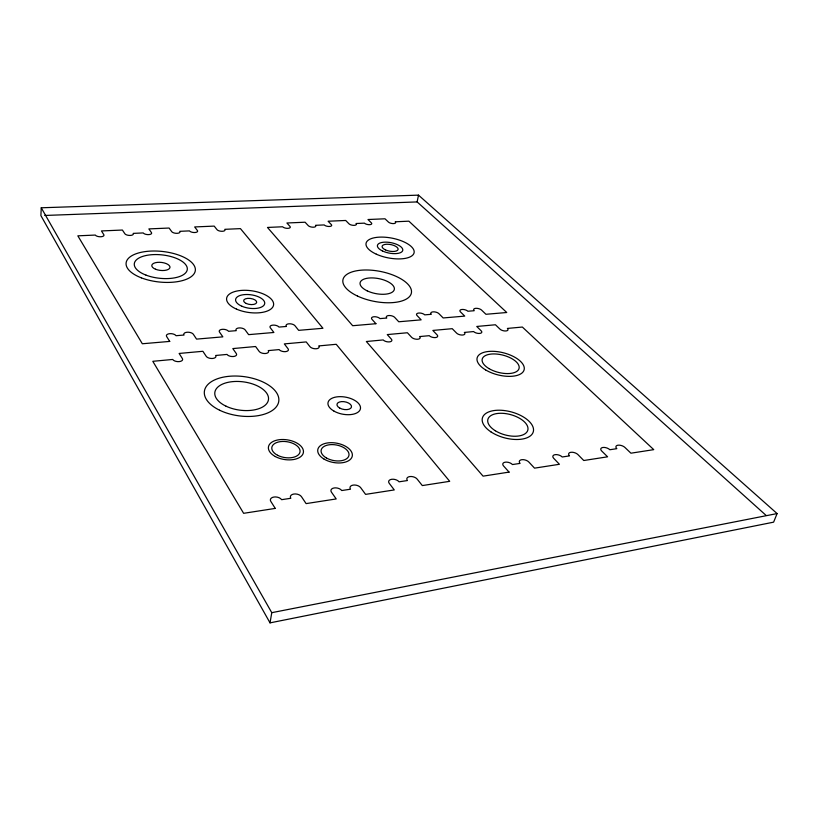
<?xml version="1.0" encoding="UTF-8"?>
<svg xmlns="http://www.w3.org/2000/svg" width="818" height="818" viewBox="0 0 818 818"><rect width="100%" height="100%" fill="white"/><g stroke="black" fill="none" stroke-linecap="round" stroke-linejoin="round"><path stroke-width="1.23" d="M41.248 207.782L40.9 215.604L270.032 622.866L773.613 522.16L777.1 513.571L418.499 195.134L41.248 207.782L271.77 612.672L270.032 622.866M766.006 515.33L417.129 201.923L418.499 195.134M271.77 612.672L777.1 513.571M44.724 215.461L417.129 201.923M275.247 508.407L243.631 513.315L152.802 361.311L172.71 359.46A5.123 2.577 5.9 0 0 179.173 361.607A5.123 2.577 5.9 0 0 182.383 358.57L179.132 353.448L202.884 351.29L206.248 356.351A5.041 2.526 6.9 0 0 212.66 358.458A5.041 2.526 6.9 0 0 215.666 355.482L227.026 354.429A4.99 2.485 7.4 0 0 233.416 356.515A4.99 2.485 7.4 0 0 236.3 353.57L232.803 348.58L255.594 346.515L259.194 351.443A4.918 2.434 8.3 0 0 265.543 353.499A4.918 2.434 8.3 0 0 268.243 350.605L279.142 349.593A4.867 2.393 8.8 0 0 285.462 351.638A4.867 2.393 8.8 0 0 288.048 348.765L284.327 343.908L306.218 341.924L310.042 346.73A4.806 2.342 9.6 0 0 316.321 348.744A4.806 2.342 9.6 0 0 318.734 345.922L336.229 344.296L449.706 481.321L422.313 485.575L417.129 479.062A5.583 3.149 13.2 0 0 409.726 476.577A5.583 3.149 13.2 0 0 407.436 480.544L399.061 481.812A5.624 3.2 12.7 0 0 391.628 479.297A5.624 3.2 12.7 0 0 389.225 483.315L394.276 489.931L365.585 494.379L360.666 487.661A5.706 3.313 11.5 0 0 353.161 485.094A5.706 3.313 11.5 0 0 350.503 489.205L341.73 490.544A5.746 3.364 10.9 0 0 334.194 487.947A5.746 3.364 10.9 0 0 331.413 492.109L336.198 498.939L306.096 503.612L301.464 496.669A5.849 3.466 9.4 0 0 293.866 494.031A5.849 3.466 9.4 0 0 290.809 498.285L281.607 499.686A5.9 3.517 8.7 0 0 273.969 497.027A5.9 3.517 8.7 0 0 270.778 501.332L275.247 508.407M509.082 472.109L483.07 476.148L366.352 341.505L383.202 339.94A4.663 2.209 11.4 0 0 389.378 341.893A4.663 2.209 11.4 0 0 391.393 339.184L387.251 334.582L407.405 332.752L411.618 337.313A4.611 2.157 12 0 0 417.753 339.235A4.611 2.157 12 0 0 419.624 336.566L429.266 335.677A4.581 2.127 12.4 0 0 435.37 337.578A4.581 2.127 12.4 0 0 437.149 334.94L432.834 330.441L452.242 328.683L456.628 333.141A4.53 2.076 13 0 0 462.691 335.022A4.53 2.076 13 0 0 464.327 332.425L473.612 331.566A4.499 2.035 13.3 0 0 479.655 333.427A4.499 2.035 13.3 0 0 481.199 330.861L476.741 326.464L495.442 324.766L499.972 329.122A4.458 1.994 13.8 0 0 505.964 330.963A4.458 1.994 13.8 0 0 507.385 328.427L522.354 327.047L653.756 449.644L630.923 453.192L624.921 447.446A5.205 2.577 18 0 0 617.917 445.207A5.205 2.577 18 0 0 616.844 448.673L609.87 449.736A5.235 2.618 17.8 0 0 602.835 447.477A5.235 2.618 17.8 0 0 601.68 450.984L607.6 456.812L583.766 460.514L577.937 454.593A5.286 2.699 17.2 0 0 570.831 452.303A5.286 2.699 17.2 0 0 569.502 455.882L562.222 456.986A5.317 2.751 16.9 0 0 555.095 454.665A5.317 2.751 16.9 0 0 553.674 458.284L559.42 464.287L534.532 468.152L528.878 462.058A5.368 2.843 16.1 0 0 521.679 459.706A5.368 2.843 16.1 0 0 520.074 463.397L512.467 464.552A5.399 2.883 15.8 0 0 505.238 462.18A5.399 2.883 15.8 0 0 503.53 465.912L509.082 472.109M169.715 341.413L142.322 343.764L77.833 235.829L95.317 235.063A4.427 1.861 5.1 0 0 100.757 236.76A4.427 1.861 5.1 0 0 103.825 234.684L101.452 230.942L122.403 230.042L124.868 233.754A4.366 1.83 5.7 0 0 130.277 235.431A4.366 1.83 5.7 0 0 133.191 233.386L143.232 232.936A4.325 1.81 6.1 0 0 148.62 234.613A4.325 1.81 6.1 0 0 151.442 232.578L148.866 228.907L169.101 228.038L171.749 231.678A4.264 1.779 6.7 0 0 177.117 233.324A4.264 1.779 6.7 0 0 179.786 231.32L189.479 230.891A4.223 1.759 7 0 0 194.827 232.527A4.223 1.759 7 0 0 197.414 230.543L194.653 226.944L214.193 226.105L217.026 229.674A4.172 1.728 7.6 0 0 222.343 231.289A4.172 1.728 7.6 0 0 224.786 229.326L240.451 228.631L322.957 328.274L298.662 330.349L294.991 325.738A4.703 2.239 9 0 0 288.887 323.805A4.703 2.239 9 0 0 286.412 326.454L279.01 327.077A4.734 2.26 8.6 0 0 272.885 325.124A4.734 2.26 8.6 0 0 270.318 327.803L273.897 332.476L248.631 334.644L245.165 329.91A4.816 2.321 7.7 0 0 238.999 327.936A4.816 2.321 7.7 0 0 236.238 330.666L228.539 331.31A4.847 2.342 7.3 0 0 222.353 329.317A4.847 2.342 7.3 0 0 219.5 332.067L222.854 336.852L196.555 339.112L193.324 334.255A4.939 2.403 6.4 0 0 187.087 332.241A4.939 2.403 6.4 0 0 184.04 335.032L176.023 335.707A4.98 2.434 5.9 0 0 169.766 333.672A4.98 2.434 5.9 0 0 166.616 336.495L169.715 341.413M375.932 323.724L352.67 325.717L267.476 227.445L282.629 226.77A4.039 1.646 8.9 0 0 287.875 228.345A4.039 1.646 8.9 0 0 290.001 226.443L286.903 222.997L305.094 222.22L308.263 225.635A3.998 1.616 9.4 0 0 313.478 227.199A3.998 1.616 9.4 0 0 315.482 225.318L324.204 224.93A3.967 1.595 9.7 0 0 329.409 226.474A3.967 1.595 9.7 0 0 331.341 224.613L328.1 221.228L345.707 220.471L349.01 223.835A3.926 1.564 10.2 0 0 354.174 225.359A3.926 1.564 10.2 0 0 356.004 223.518L364.439 223.15A3.896 1.544 10.5 0 0 369.593 224.674A3.896 1.544 10.5 0 0 371.352 222.844L367.967 219.521L385.012 218.795L388.448 222.087A3.865 1.513 10.9 0 0 393.57 223.59A3.865 1.513 10.9 0 0 395.217 221.79L408.888 221.177L506.761 312.507L485.943 314.286L481.577 310.094A4.356 1.912 13.1 0 0 475.728 308.325A4.356 1.912 13.1 0 0 474.225 310.717L467.886 311.249A4.387 1.943 12.9 0 0 462.027 309.46A4.387 1.943 12.9 0 0 460.442 311.873L464.747 316.106L443.162 317.957L438.929 313.672A4.427 1.994 12.3 0 0 433.029 311.863A4.427 1.994 12.3 0 0 431.301 314.306L424.736 314.858A4.458 2.014 12 0 0 418.806 313.038A4.458 2.014 12 0 0 417.016 315.513L421.168 319.848L398.765 321.771L394.695 317.384A4.509 2.065 11.3 0 0 388.724 315.533A4.509 2.065 11.3 0 0 386.781 318.038L379.961 318.611A4.54 2.096 11 0 0 373.969 316.75A4.54 2.096 11 0 0 371.955 319.286L375.932 323.724M275.308 456.536A17.699 9.939 9 0 0 303.335 452.814A17.699 9.939 9 0 0 279.112 439.726A17.699 9.939 9 0 0 275.308 456.536M277.568 455.268A14.274 8.006 9 0 0 299.991 452.037A14.274 8.006 9 0 0 280.226 441.648A14.274 8.006 9 0 0 277.568 455.268M324.051 459.092A17.546 9.796 10.6 0 0 352.149 456.608A17.546 9.796 10.6 0 0 328.928 442.773A17.546 9.796 10.6 0 0 324.051 459.092M326.372 457.937A14.141 7.894 10.6 0 0 348.887 455.698A14.141 7.894 10.6 0 0 329.899 444.695A14.141 7.894 10.6 0 0 326.372 457.937M241.852 306.229A14.704 6.789 8 0 0 264.695 303.683A14.704 6.789 8 0 0 243.897 294.654A14.704 6.789 8 0 0 241.852 306.229M146.013 275.124A26.657 11.759 6.1 0 0 187.261 269.674A26.657 11.759 6.1 0 0 149.101 254.981A26.657 11.759 6.1 0 0 146.013 275.124M236.494 309.112A23.712 10.941 8 0 0 273.529 305.247A23.712 10.941 8 0 0 240.298 290.513A23.712 10.941 8 0 0 236.494 309.112M246.238 303.478A6.575 3.037 8 0 0 256.647 302.558A6.575 3.037 8 0 0 247.619 298.365A6.575 3.037 8 0 0 246.238 303.478M155.502 269.214A9.141 4.029 6.1 0 0 169.939 267.639A9.141 4.029 6.1 0 0 157.23 262.394A9.141 4.029 6.1 0 0 155.502 269.214M141.361 277.854A34.816 15.358 6.1 0 0 195.287 270.789A34.816 15.358 6.1 0 0 145.492 251.555A34.816 15.358 6.1 0 0 141.361 277.854M357.527 296.075A34.857 15.286 10.9 0 0 411.393 292.977A34.857 15.286 10.9 0 0 362.579 270.083A34.857 15.286 10.9 0 0 357.527 296.075M367.231 290.871A17.423 7.638 10.9 0 0 394.307 289.49A17.423 7.638 10.9 0 0 370.114 277.946A17.423 7.638 10.9 0 0 367.231 290.871M376.331 254.183A24.479 10.051 11 0 0 414.102 252.711A24.479 10.051 11 0 0 379.797 237.128A24.479 10.051 11 0 0 376.331 254.183M385.442 249.879A8.16 3.354 11 0 0 398.1 249.459A8.16 3.354 11 0 0 386.761 244.224A8.16 3.354 11 0 0 385.442 249.879M382.395 250.932A12.904 5.297 11 0 0 402.701 250.594A12.904 5.297 11 0 0 385.196 242.138A12.904 5.297 11 0 0 382.395 250.932M339.828 408.131A7.372 3.865 10.6 0 0 351.464 407.078A7.372 3.865 10.6 0 0 341.433 401.618A7.372 3.865 10.6 0 0 339.828 408.131M333.989 411.117A16.493 8.65 10.6 0 0 360.319 409.215A16.493 8.65 10.6 0 0 338.376 396.72A16.493 8.65 10.6 0 0 333.989 411.117M226.034 406.188A27.055 14.254 7.6 0 0 268.416 399.971A27.055 14.254 7.6 0 0 230.543 381.883A27.055 14.254 7.6 0 0 226.034 406.188M219.592 410.207A37.516 19.775 7.6 0 0 278.652 401.935A37.516 19.775 7.6 0 0 226.514 376.597A37.516 19.775 7.6 0 0 219.592 410.207M490.912 431.863A26.36 13.395 15.1 0 0 533.039 432.507A26.36 13.395 15.1 0 0 499.583 410.217A26.36 13.395 15.1 0 0 490.912 431.863M495.35 430.769A20.675 10.511 15.1 0 0 527.784 430.258A20.675 10.511 15.1 0 0 500.401 413.274A20.675 10.511 15.1 0 0 495.35 430.769M485.616 369.92A24.223 11.38 14.2 0 0 523.98 370.268A24.223 11.38 14.2 0 0 492.344 351.3A24.223 11.38 14.2 0 0 485.616 369.92M489.052 368.642A19.008 8.926 14.2 0 0 518.99 368.693A19.008 8.926 14.2 0 0 493.908 353.928A19.008 8.926 14.2 0 0 489.052 368.642"/></g></svg>
